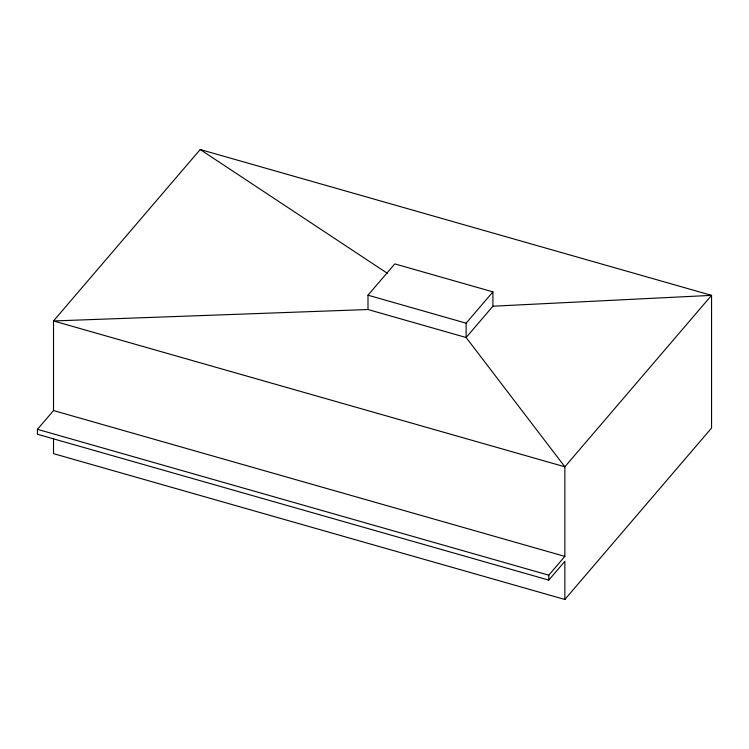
<?xml version="1.0" encoding="UTF-8"?>
<svg xmlns="http://www.w3.org/2000/svg" width="749" height="749" viewBox="0 0 749 749"><rect width="100%" height="100%" fill="white"/><g stroke="black" fill="none" stroke-linecap="round" stroke-linejoin="round"><path stroke-width="1.12" d="M564.858 599.481L711.55 428.044L711.55 295.359L200.208 149.519L53.516 320.956L53.516 410.555L37.45 429.336L37.45 434.27L548.792 580.11L564.858 561.329L564.858 599.481L53.516 453.641L53.516 438.614M367.993 309.524L367.993 295.19L394.779 263.891L492.908 291.876L492.908 306.21L466.121 337.509L367.993 309.524L53.516 320.956L564.858 466.796L711.55 295.359L492.908 306.21M548.792 580.11L548.792 575.176L564.858 556.395L564.858 466.796L466.121 337.509L466.121 323.184L492.908 291.876M367.993 295.19L466.121 323.184M53.516 410.555L564.858 556.395M37.45 429.336L548.792 575.176M200.208 149.519L387.299 273.273"/></g></svg>
